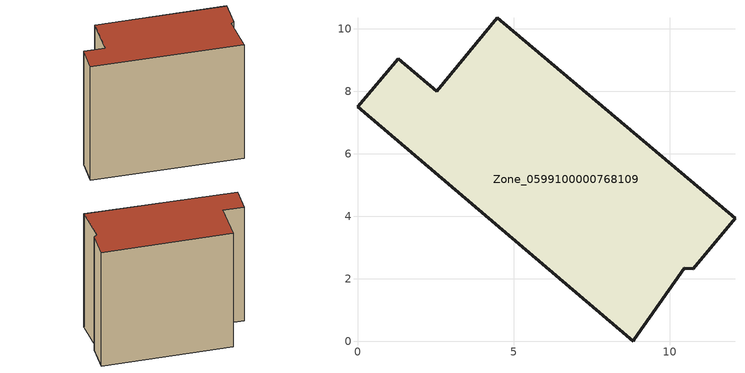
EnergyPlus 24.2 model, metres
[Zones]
Zone_0599100000768109
 floor ground (C_G): 10.75,2.32 10.45,2.34 8.85,0.06 8.82,0 0,7.51 1.31,9.04 2.54,8 4.47,10.35 12.08,3.93 z0
 wall outside (C_F): 2.54,8 1.31,9.04 0,7.51 8.82,0 8.85,0.06 10.45,2.34 10.75,2.32 12.08,3.93 4.47,10.35 2.54,8 z0:10.14
 roof outside (C_R): 8.82,0 8.85,0.06 10.45,2.34 10.75,2.32 12.08,3.93 4.47,10.35 2.54,8 1.31,9.04 0,7.51 z10.14
[BUILDING]
Pand.0599100000768109: North Axis=0; Terrain=City; Loads Convergence Tolerance Value=0.04; Temperature Convergence Tolerance Value=0.4; Solar Distribution=FullExterior; Maximum Number of Warmup Days=25; Minimum Number of Warmup Days=1
[Site:Location]
Rotterdam.The.Hague.AP_ZH_NLD Design_Conditions: Latitude=51.96; Longitude=4.45; Time Zone=1; Elevation=-4.5
[SITE:GROUNDTEMPERATURE:BUILDINGSURFACE]
18, 18, 18, 18, 18, 18, 18, 18, 18, 18, 18, 18
[MATERIAL] Thermal Absorptance=0.9; Solar Absorptance=0.7; Visible Absorptance=0.7
Name | Roughness | Thickness | Conductivity | Density | Specific Heat
G.TI.1946 | MediumSmooth | 0.15 | 1 | 540 | 1210
F.TI.1946 | Rough | 0.3 | 0.857143 | 1920 | 840
R.TI.1946 | MediumRough | 0.2 | 0.1 | 1500 | 1000
[CONSTRUCTION]
C_G: G.TI.1946
C_F: F.TI.1946
C_R: R.TI.1946
[ZONE]
Zone_0599100000768109: Type=1; Multiplier=1; Ceiling Height=Autocalculate; Volume=Autocalculate; Floor Area=autocalculate; Part of Total Floor Area=Yes
[ZONEINFILTRATION:DESIGNFLOWRATE]
Infil_Zone_0599100000768109: Zone or ZoneList or Space or SpaceList=Zone_0599100000768109; Schedule=AlwaysOn; Design Flow Rate Calculation Method=Flow/Area; Flow Rate per Floor Area=0.003; Constant Term Coefficient=1; Temperature Term Coefficient=0; Velocity Term Coefficient=0; Velocity Squared Term Coefficient=0
[HVACTEMPLATE:ZONE:IDEALLOADSAIRSYSTEM]
Zone_0599100000768109: Maximum Heating Supply Air Temperature=50; Minimum Cooling Supply Air Temperature=13; Maximum Heating Supply Air Humidity Ratio=0.0156; Minimum Cooling Supply Air Humidity Ratio=0.0077; Heating Limit=NoLimit; Cooling Limit=NoLimit; Dehumidification Control Type=ConstantSensibleHeatRatio; Cooling Sensible Heat Ratio=0.7; Dehumidification Setpoint=60; Humidification Control Type=None; Humidification Setpoint=30; Outdoor Air Method=None; Outdoor Air Flow Rate per Person=0.00944; Outdoor Air Flow Rate per Zone Floor Area=0; Outdoor Air Flow Rate per Zone=0; Demand Controlled Ventilation Type=None; Outdoor Air Economizer Type=NoEconomizer; Heat Recovery Type=None; Sensible Heat Recovery Effectiveness=0.7; Latent Heat Recovery Effectiveness=0.65
[ZONECONTROL:THERMOSTAT]
ThermostatControl_Zone_0599100000768109: Zone or ZoneList=Zone_0599100000768109; Control Type Schedule=DualSetpointControlType; Control 1=Thermostat_Zone_0599100000768109; Temperature Difference Between Cutout And Setpoint=0
[THERMOSTATSETPOINT:DUALSETPOINT]
Thermostat_Zone_0599100000768109: Heating Setpoint Temperature Schedule=HeatingSetpoint_Zone_0599100000768109; Cooling Setpoint Temperature Schedule=CoolingSetpoint_Zone_0599100000768109
[SCHEDULE:COMPACT]
HeatingSetpoint_Zone_0599100000768109: Through: 12/31, For: AllDays, Until: 24:00, 21
CoolingSetpoint_Zone_0599100000768109: Through: 12/31, For: AllDays, Until: 24:00, 24
DualSetpointControlType: Through: 12/31, For: AllDays, Until: 24:00, 4
AlwaysOn: Through: 12/31, For: AllDays, Until: 24:00, 1
